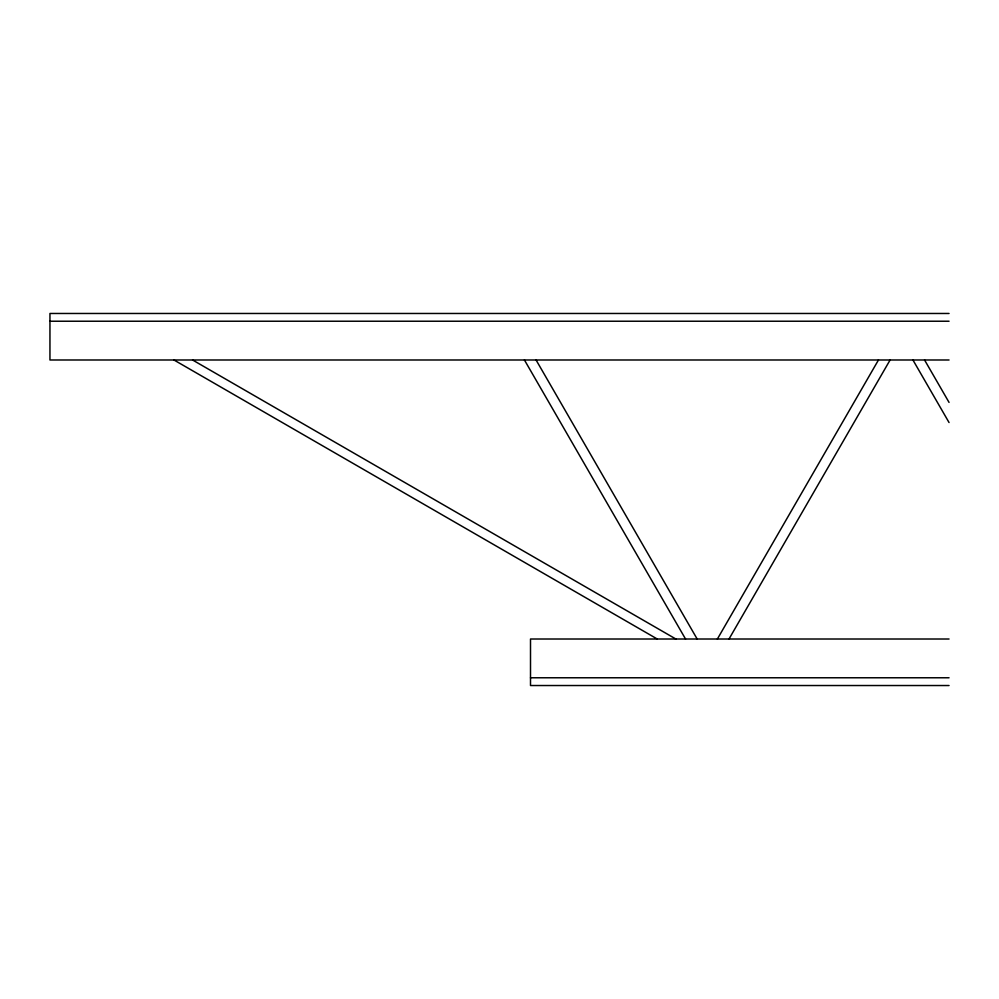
<?xml version="1.0" encoding="UTF-8"?>
<svg xmlns="http://www.w3.org/2000/svg" width="999" height="999" viewBox="0 0 999 999"><rect width="100%" height="100%" fill="white"/><g stroke="black" fill="none" stroke-linecap="round" stroke-linejoin="round"><path stroke-width="1.5" d="M717.382 639.01L878.471 359.99M729.008 639.01L890.097 359.99M949.05 313.474L49.95 313.474L49.95 359.99L949.05 359.99M49.95 321.228L949.05 321.228M949.05 639.01L530.506 639.01L530.506 685.526L949.05 685.526M530.506 677.772L949.05 677.772M192.57 359.99L675.861 639.01M173.963 359.99L657.255 639.01M924.562 359.99L949.05 402.41M912.936 359.99L949.05 422.54M536.063 359.99L697.165 639.01M524.438 359.99L685.539 639.01"/></g></svg>
